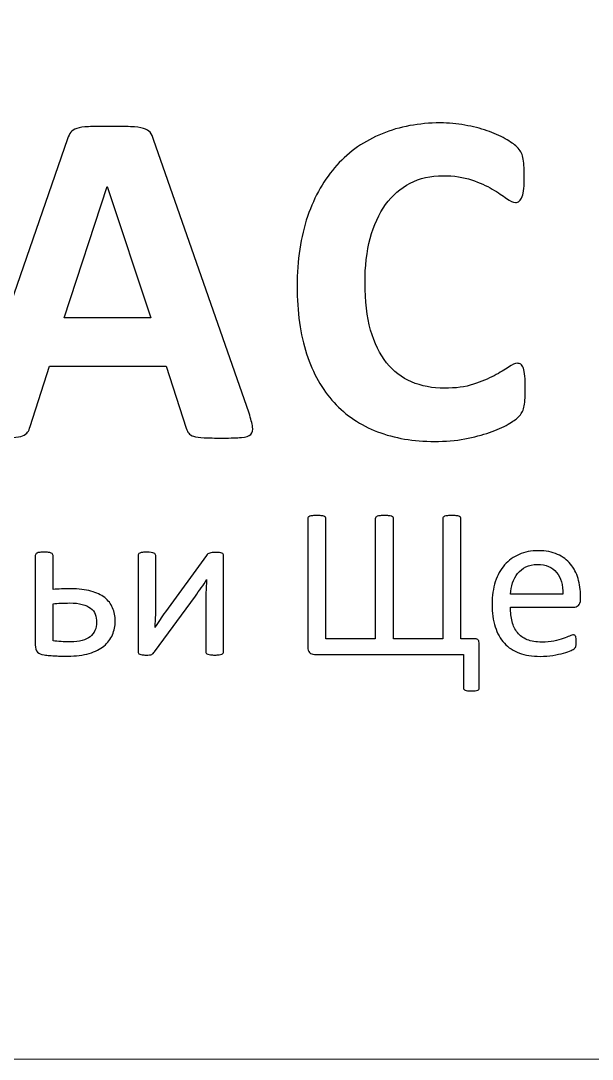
# Model space of a CAD drawing. Header units: millimetres. Extents: x -40 to 40, y -50 to 50.
# Drawn here: x -18.4 to 1.5, y -50 to -13.84 of the extents above; entities that cross this region are included whole.
import ezdxf

# ---------------------------------------------------------------- set-up
doc = ezdxf.new("R2010")
doc.units = ezdxf.units.MM
doc.header["$MEASUREMENT"] = 0
doc.layers.add('layer 1', color=7, linetype='Continuous')

msp = doc.modelspace()

# ---------------------------------------------------------------- linework, layer by layer
at = {"layer": 'layer 1', "color": 7, "lineweight": 5}
msp.add_open_spline([(-32.9186, 50), (-32.9186, 50), (32.9186, 50), (32.9186, 50), (32.9186, 50), (37.025, 50), (40.3846, 46.6404), (40.3846, 42.5339), (40.3846, 42.5339), (40.3846, 42.5339), (40.3846, -42.5339), (40.3846, -42.5339), (40.3846, -42.5339), (40.3846, -46.6404), (37.025, -50), (32.9186, -50), (32.9186, -50), (32.9186, -50), (-32.9186, -50), (-32.9186, -50), (-32.9186, -50), (-37.025, -50), (-40.3846, -46.6404), (-40.3846, -42.5339), (-40.3846, -42.5339), (-40.3846, -42.5339), (-40.3846, 42.5339), (-40.3846, 42.5339), (-40.3846, 42.5339), (-40.3846, 46.6404), (-37.025, 50), (-32.9186, 50)], degree=3, knots=[0, 0, 0, 0, 0.125, 0.125, 0.125, 0.125, 0.25, 0.25, 0.25, 0.25, 0.375, 0.375, 0.375, 0.375, 0.5, 0.5, 0.5, 0.5, 0.625, 0.625, 0.625, 0.625, 0.75, 0.75, 0.75, 0.75, 0.875, 0.875, 0.875, 0.875, 1, 1, 1, 1], dxfattribs=at)
at = {"layer": 'layer 1', "color": 19}
for points, knots in [([(-10.4526, -27.507), (-10.3874, -27.7055), (-10.3449, -27.8642), (-10.3279, -27.9805), (-10.3279, -27.9805), (-10.3109, -28.0967), (-10.3336, -28.1846), (-10.3931, -28.2442), (-10.3931, -28.2442), (-10.4555, -28.3008), (-10.5632, -28.3377), (-10.7191, -28.3519), (-10.7191, -28.3519), (-10.8722, -28.366), (-11.0877, -28.3717), (-11.357, -28.3717), (-11.357, -28.3717), (-11.6405, -28.3717), (-11.8616, -28.3689), (-12.0176, -28.3604), (-12.0176, -28.3604), (-12.1763, -28.3519), (-12.2954, -28.3348), (-12.3805, -28.3094), (-12.3805, -28.3094), (-12.4627, -28.2838), (-12.5194, -28.2498), (-12.5534, -28.2045), (-12.5534, -28.2045), (-12.5874, -28.1619), (-12.6158, -28.1024), (-12.6356, -28.0315), (-12.6356, -28.0315), (-12.6356, -28.0315), (-13.3415, -25.8712), (-13.3415, -25.8712), (-13.3415, -25.8712), (-13.3415, -25.8712), (-17.3956, -25.8712), (-17.3956, -25.8712), (-17.3956, -25.8712), (-17.3956, -25.8712), (-18.0732, -27.972), (-18.0732, -27.972), (-18.0732, -27.972), (-18.0959, -28.0513), (-18.1242, -28.1166), (-18.1611, -28.1676), (-18.1611, -28.1676), (-18.1951, -28.2215), (-18.2546, -28.2611), (-18.334, -28.2923), (-18.334, -28.2923), (-18.4134, -28.3235), (-18.5268, -28.3434), (-18.6742, -28.3547), (-18.6742, -28.3547), (-18.8216, -28.366), (-19.0144, -28.3717), (-19.2526, -28.3717), (-19.2526, -28.3717), (-19.5077, -28.3717), (-19.7062, -28.3632), (-19.8508, -28.3462), (-19.8508, -28.3462), (-19.9953, -28.3292), (-20.0946, -28.2895), (-20.1484, -28.2271), (-20.1484, -28.2271), (-20.2051, -28.1619), (-20.225, -28.0712), (-20.208, -27.955), (-20.208, -27.955), (-20.1909, -27.8387), (-20.1484, -27.6856), (-20.0832, -27.49), (-20.0832, -27.49), (-20.0832, -27.49), (-16.7719, -17.9502), (-16.7719, -17.9502), (-16.7719, -17.9502), (-16.7407, -17.8566), (-16.701, -17.7801), (-16.6557, -17.7234), (-16.6557, -17.7234), (-16.6131, -17.6638), (-16.5423, -17.6213), (-16.4459, -17.5901), (-16.4459, -17.5901), (-16.3467, -17.5589), (-16.2134, -17.5391), (-16.0405, -17.5306), (-16.0405, -17.5306), (-15.8703, -17.5221), (-15.6436, -17.5192), (-15.3601, -17.5192), (-15.3601, -17.5192), (-15.034, -17.5192), (-14.7732, -17.5221), (-14.5804, -17.5306), (-14.5804, -17.5306), (-14.3848, -17.5391), (-14.2345, -17.5589), (-14.1268, -17.5901), (-14.1268, -17.5901), (-14.0191, -17.6213), (-13.9425, -17.6667), (-13.8944, -17.7262), (-13.8944, -17.7262), (-13.849, -17.7886), (-13.8065, -17.8708), (-13.7753, -17.9757), (-13.7753, -17.9757), (-13.7753, -17.9757), (-10.4526, -27.507), (-10.4526, -27.507)], [0, 0, 0, 0, 0.0344828, 0.0344828, 0.0344828, 0.0344828, 0.0689655, 0.0689655, 0.0689655, 0.0689655, 0.1034483, 0.1034483, 0.1034483, 0.1034483, 0.137931, 0.137931, 0.137931, 0.137931, 0.1724138, 0.1724138, 0.1724138, 0.1724138, 0.2068966, 0.2068966, 0.2068966, 0.2068966, 0.2413793, 0.2413793, 0.2413793, 0.2413793, 0.2758621, 0.2758621, 0.2758621, 0.2758621, 0.3103448, 0.3103448, 0.3103448, 0.3103448, 0.3448276, 0.3448276, 0.3448276, 0.3448276, 0.3793103, 0.3793103, 0.3793103, 0.3793103, 0.4137931, 0.4137931, 0.4137931, 0.4137931, 0.4482759, 0.4482759, 0.4482759, 0.4482759, 0.4827586, 0.4827586, 0.4827586, 0.4827586, 0.5172414, 0.5172414, 0.5172414, 0.5172414, 0.5517241, 0.5517241, 0.5517241, 0.5517241, 0.5862069, 0.5862069, 0.5862069, 0.5862069, 0.6206897, 0.6206897, 0.6206897, 0.6206897, 0.6551724, 0.6551724, 0.6551724, 0.6551724, 0.6896552, 0.6896552, 0.6896552, 0.6896552, 0.7241379, 0.7241379, 0.7241379, 0.7241379, 0.7586207, 0.7586207, 0.7586207, 0.7586207, 0.7931034, 0.7931034, 0.7931034, 0.7931034, 0.8275862, 0.8275862, 0.8275862, 0.8275862, 0.862069, 0.862069, 0.862069, 0.862069, 0.8965517, 0.8965517, 0.8965517, 0.8965517, 0.9310345, 0.9310345, 0.9310345, 0.9310345, 0.9655172, 0.9655172, 0.9655172, 0.9655172, 1, 1, 1, 1]), ([(-0.8353, -26.6962), (-0.8353, -26.8351), (-0.8382, -26.9542), (-0.8467, -27.0506), (-0.8467, -27.0506), (-0.8552, -27.147), (-0.8694, -27.232), (-0.8864, -27.3001), (-0.8864, -27.3001), (-0.9005, -27.3709), (-0.9232, -27.4305), (-0.9516, -27.4815), (-0.9516, -27.4815), (-0.9799, -27.5297), (-1.0224, -27.5864), (-1.0848, -27.6488), (-1.0848, -27.6488), (-1.1444, -27.7112), (-1.2634, -27.7934), (-1.4364, -27.8926), (-1.4364, -27.8926), (-1.6121, -27.989), (-1.8248, -28.0854), (-2.0771, -28.1761), (-2.0771, -28.1761), (-2.3294, -28.264), (-2.6157, -28.3406), (-2.9389, -28.4001), (-2.9389, -28.4001), (-3.2621, -28.4596), (-3.6137, -28.4908), (-3.9907, -28.4908), (-3.9907, -28.4908), (-4.725, -28.4908), (-5.3884, -28.3774), (-5.9809, -28.1506), (-5.9809, -28.1506), (-6.5734, -27.9238), (-7.0781, -27.5836), (-7.492, -27.1328), (-7.492, -27.1328), (-7.9087, -26.6821), (-8.2263, -26.1207), (-8.4474, -25.4431), (-8.4474, -25.4431), (-8.6685, -24.7684), (-8.7791, -23.9831), (-8.7791, -23.0872), (-8.7791, -23.0872), (-8.7791, -22.1744), (-8.6572, -21.3636), (-8.4134, -20.6548), (-8.4134, -20.6548), (-8.1695, -19.946), (-7.8293, -19.3507), (-7.3927, -18.8687), (-7.3927, -18.8687), (-6.9562, -18.3868), (-6.4317, -18.0239), (-5.8193, -17.7744), (-5.8193, -17.7744), (-5.2098, -17.5249), (-4.5351, -17.4002), (-3.798, -17.4002), (-3.798, -17.4002), (-3.5002, -17.4002), (-3.2139, -17.4257), (-2.9361, -17.4767), (-2.9361, -17.4767), (-2.6583, -17.5249), (-2.4031, -17.5901), (-2.1678, -17.6724), (-2.1678, -17.6724), (-1.9325, -17.7517), (-1.7227, -17.8453), (-1.5328, -17.9502), (-1.5328, -17.9502), (-1.3457, -18.0579), (-1.2124, -18.1486), (-1.1387, -18.2223), (-1.1387, -18.2223), (-1.065, -18.2989), (-1.0139, -18.3613), (-0.9856, -18.4094), (-0.9856, -18.4094), (-0.9573, -18.4605), (-0.9346, -18.5229), (-0.9204, -18.5994), (-0.9204, -18.5994), (-0.9034, -18.6788), (-0.8892, -18.7695), (-0.8807, -18.8744), (-0.8807, -18.8744), (-0.8722, -18.9793), (-0.8694, -19.1069), (-0.8694, -19.2628), (-0.8694, -19.2628), (-0.8694, -19.4272), (-0.875, -19.569), (-0.8864, -19.6852), (-0.8864, -19.6852), (-0.8977, -19.8015), (-0.9175, -19.895), (-0.9431, -19.9659), (-0.9431, -19.9659), (-0.9714, -20.0367), (-1.0054, -20.0906), (-1.0423, -20.1218), (-1.0423, -20.1218), (-1.082, -20.1558), (-1.1273, -20.1728), (-1.1756, -20.1728), (-1.1756, -20.1728), (-1.2578, -20.1728), (-1.3627, -20.1246), (-1.4902, -20.0282), (-1.4902, -20.0282), (-1.6178, -19.9318), (-1.7822, -19.8241), (-1.9835, -19.7051), (-1.9835, -19.7051), (-2.1848, -19.586), (-2.4258, -19.4782), (-2.7065, -19.3819), (-2.7065, -19.3819), (-2.9843, -19.2855), (-3.316, -19.2373), (-3.7044, -19.2373), (-3.7044, -19.2373), (-4.1296, -19.2373), (-4.5095, -19.3252), (-4.8441, -19.4981), (-4.8441, -19.4981), (-5.1786, -19.6739), (-5.4621, -19.9205), (-5.6974, -20.2437), (-5.6974, -20.2437), (-5.9327, -20.5697), (-6.1113, -20.961), (-6.2332, -21.4202), (-6.2332, -21.4202), (-6.3551, -21.8767), (-6.4147, -22.3955), (-6.4147, -22.971), (-6.4147, -22.971), (-6.4147, -23.6004), (-6.3495, -24.1475), (-6.2191, -24.6096), (-6.2191, -24.6096), (-6.0886, -25.0689), (-5.9044, -25.4516), (-5.6634, -25.7493), (-5.6634, -25.7493), (-5.4253, -26.047), (-5.1332, -26.271), (-4.793, -26.4155), (-4.793, -26.4155), (-4.4528, -26.563), (-4.0701, -26.6367), (-3.6448, -26.6367), (-3.6448, -26.6367), (-3.2593, -26.6367), (-2.9247, -26.5913), (-2.6412, -26.5006), (-2.6412, -26.5006), (-2.3606, -26.4099), (-2.1196, -26.3078), (-1.9183, -26.2001), (-1.9183, -26.2001), (-1.7142, -26.0895), (-1.5498, -25.9903), (-1.4194, -25.9024), (-1.4194, -25.9024), (-1.2889, -25.8145), (-1.1897, -25.7692), (-1.116, -25.7692), (-1.116, -25.7692), (-1.0622, -25.7692), (-1.0168, -25.7805), (-0.9856, -25.8032), (-0.9856, -25.8032), (-0.9516, -25.8259), (-0.9232, -25.8684), (-0.9005, -25.9364), (-0.9005, -25.9364), (-0.8807, -26.0017), (-0.8637, -26.0952), (-0.8524, -26.2143), (-0.8524, -26.2143), (-0.841, -26.3362), (-0.8353, -26.4949), (-0.8353, -26.6962)], [0, 0, 0, 0, 0.0208333, 0.0208333, 0.0208333, 0.0208333, 0.0416667, 0.0416667, 0.0416667, 0.0416667, 0.0625, 0.0625, 0.0625, 0.0625, 0.0833333, 0.0833333, 0.0833333, 0.0833333, 0.1041667, 0.1041667, 0.1041667, 0.1041667, 0.125, 0.125, 0.125, 0.125, 0.1458333, 0.1458333, 0.1458333, 0.1458333, 0.1666667, 0.1666667, 0.1666667, 0.1666667, 0.1875, 0.1875, 0.1875, 0.1875, 0.2083333, 0.2083333, 0.2083333, 0.2083333, 0.2291667, 0.2291667, 0.2291667, 0.2291667, 0.25, 0.25, 0.25, 0.25, 0.2708333, 0.2708333, 0.2708333, 0.2708333, 0.2916667, 0.2916667, 0.2916667, 0.2916667, 0.3125, 0.3125, 0.3125, 0.3125, 0.3333333, 0.3333333, 0.3333333, 0.3333333, 0.3541667, 0.3541667, 0.3541667, 0.3541667, 0.375, 0.375, 0.375, 0.375, 0.3958333, 0.3958333, 0.3958333, 0.3958333, 0.4166667, 0.4166667, 0.4166667, 0.4166667, 0.4375, 0.4375, 0.4375, 0.4375, 0.4583333, 0.4583333, 0.4583333, 0.4583333, 0.4791667, 0.4791667, 0.4791667, 0.4791667, 0.5, 0.5, 0.5, 0.5, 0.5208333, 0.5208333, 0.5208333, 0.5208333, 0.5416667, 0.5416667, 0.5416667, 0.5416667, 0.5625, 0.5625, 0.5625, 0.5625, 0.5833333, 0.5833333, 0.5833333, 0.5833333, 0.6041667, 0.6041667, 0.6041667, 0.6041667, 0.625, 0.625, 0.625, 0.625, 0.6458333, 0.6458333, 0.6458333, 0.6458333, 0.6666667, 0.6666667, 0.6666667, 0.6666667, 0.6875, 0.6875, 0.6875, 0.6875, 0.7083333, 0.7083333, 0.7083333, 0.7083333, 0.7291667, 0.7291667, 0.7291667, 0.7291667, 0.75, 0.75, 0.75, 0.75, 0.7708333, 0.7708333, 0.7708333, 0.7708333, 0.7916667, 0.7916667, 0.7916667, 0.7916667, 0.8125, 0.8125, 0.8125, 0.8125, 0.8333333, 0.8333333, 0.8333333, 0.8333333, 0.8541667, 0.8541667, 0.8541667, 0.8541667, 0.875, 0.875, 0.875, 0.875, 0.8958333, 0.8958333, 0.8958333, 0.8958333, 0.9166667, 0.9166667, 0.9166667, 0.9166667, 0.9375, 0.9375, 0.9375, 0.9375, 0.9583333, 0.9583333, 0.9583333, 0.9583333, 0.9791667, 0.9791667, 0.9791667, 0.9791667, 1, 1, 1, 1]), ([(-15.3856, -19.6143), (-15.3856, -19.6143), (-15.3941, -19.6143), (-15.3941, -19.6143), (-15.3941, -19.6143), (-15.3941, -19.6143), (-16.891, -24.1872), (-16.891, -24.1872), (-16.891, -24.1872), (-16.891, -24.1872), (-13.8745, -24.1872), (-13.8745, -24.1872), (-13.8745, -24.1872), (-13.8745, -24.1872), (-15.3856, -19.6143), (-15.3856, -19.6143)], [0, 0, 0, 0, 0.25, 0.25, 0.25, 0.25, 0.5, 0.5, 0.5, 0.5, 0.75, 0.75, 0.75, 0.75, 1, 1, 1, 1]), ([(-2.4382, -37.0721), (-2.4382, -37.0924), (-2.442, -37.1089), (-2.4496, -37.1229), (-2.4496, -37.1229), (-2.4572, -37.1356), (-2.4712, -37.147), (-2.4915, -37.1546), (-2.4915, -37.1546), (-2.5131, -37.1609), (-2.541, -37.1673), (-2.5766, -37.1711), (-2.5766, -37.1711), (-2.6134, -37.1749), (-2.6591, -37.1762), (-2.7162, -37.1762), (-2.7162, -37.1762), (-2.7682, -37.1762), (-2.8114, -37.1736), (-2.8456, -37.1686), (-2.8456, -37.1686), (-2.8799, -37.1635), (-2.9078, -37.1571), (-2.9294, -37.1508), (-2.9294, -37.1508), (-2.9497, -37.1432), (-2.9649, -37.133), (-2.9738, -37.1203), (-2.9738, -37.1203), (-2.9827, -37.1076), (-2.9865, -37.0924), (-2.9865, -37.0721), (-2.9865, -37.0721), (-2.9865, -37.0721), (-2.9865, -35.9043), (-2.9865, -35.9043), (-2.9865, -35.9043), (-2.9865, -35.9043), (-8.178, -35.9043), (-8.178, -35.9043), (-8.178, -35.9043), (-8.2453, -35.9043), (-8.2999, -35.8827), (-8.3443, -35.8396), (-8.3443, -35.8396), (-8.3874, -35.7964), (-8.409, -35.7304), (-8.409, -35.6441), (-8.409, -35.6441), (-8.409, -35.6441), (-8.409, -31.18), (-8.409, -31.18), (-8.409, -31.18), (-8.409, -31.1622), (-8.4039, -31.147), (-8.3925, -31.1317), (-8.3925, -31.1317), (-8.3811, -31.1165), (-8.3633, -31.1051), (-8.3405, -31.0962), (-8.3405, -31.0962), (-8.3164, -31.0873), (-8.2846, -31.0809), (-8.244, -31.0759), (-8.244, -31.0759), (-8.2022, -31.0708), (-8.1526, -31.0682), (-8.093, -31.0682), (-8.093, -31.0682), (-8.0308, -31.0682), (-7.98, -31.0708), (-7.9406, -31.0759), (-7.9406, -31.0759), (-7.9013, -31.0809), (-7.8683, -31.0873), (-7.8442, -31.0962), (-7.8442, -31.0962), (-7.8188, -31.1051), (-7.8023, -31.1165), (-7.7922, -31.1317), (-7.7922, -31.1317), (-7.782, -31.147), (-7.7769, -31.1622), (-7.7769, -31.18), (-7.7769, -31.18), (-7.7769, -31.18), (-7.7769, -35.3636), (-7.7769, -35.3636), (-7.7769, -35.3636), (-7.7769, -35.3636), (-6.0557, -35.3636), (-6.0557, -35.3636), (-6.0557, -35.3636), (-6.0557, -35.3636), (-6.0557, -31.18), (-6.0557, -31.18), (-6.0557, -31.18), (-6.0557, -31.1622), (-6.0506, -31.147), (-6.0392, -31.1317), (-6.0392, -31.1317), (-6.0278, -31.1165), (-6.01, -31.1051), (-5.9872, -31.0962), (-5.9872, -31.0962), (-5.9631, -31.0873), (-5.9313, -31.0809), (-5.8907, -31.0759), (-5.8907, -31.0759), (-5.8488, -31.0708), (-5.7993, -31.0682), (-5.7396, -31.0682), (-5.7396, -31.0682), (-5.68, -31.0682), (-5.6305, -31.0708), (-5.5912, -31.0759), (-5.5912, -31.0759), (-5.5518, -31.0809), (-5.5188, -31.0873), (-5.4947, -31.0962), (-5.4947, -31.0962), (-5.4693, -31.1051), (-5.4515, -31.1165), (-5.4401, -31.1317), (-5.4401, -31.1317), (-5.4287, -31.147), (-5.4236, -31.1622), (-5.4236, -31.18), (-5.4236, -31.18), (-5.4236, -31.18), (-5.4236, -35.3636), (-5.4236, -35.3636), (-5.4236, -35.3636), (-5.4236, -35.3636), (-3.71, -35.3636), (-3.71, -35.3636), (-3.71, -35.3636), (-3.71, -35.3636), (-3.71, -31.18), (-3.71, -31.18), (-3.71, -31.18), (-3.71, -31.1622), (-3.705, -31.147), (-3.6948, -31.1317), (-3.6948, -31.1317), (-3.6846, -31.1165), (-3.6681, -31.1051), (-3.6428, -31.0962), (-3.6428, -31.0962), (-3.6186, -31.0873), (-3.5856, -31.0809), (-3.545, -31.0759), (-3.545, -31.0759), (-3.5031, -31.0708), (-3.4536, -31.0682), (-3.394, -31.0682), (-3.394, -31.0682), (-3.3343, -31.0682), (-3.2848, -31.0708), (-3.2429, -31.0759), (-3.2429, -31.0759), (-3.2023, -31.0809), (-3.1706, -31.0873), (-3.1464, -31.0962), (-3.1464, -31.0962), (-3.1236, -31.1051), (-3.1058, -31.1165), (-3.0944, -31.1317), (-3.0944, -31.1317), (-3.083, -31.147), (-3.0779, -31.1622), (-3.0779, -31.18), (-3.0779, -31.18), (-3.0779, -31.18), (-3.0779, -35.3636), (-3.0779, -35.3636), (-3.0779, -35.3636), (-3.0779, -35.3636), (-2.5842, -35.3636), (-2.5842, -35.3636), (-2.5842, -35.3636), (-2.5321, -35.3636), (-2.4941, -35.3776), (-2.4725, -35.4042), (-2.4725, -35.4042), (-2.4496, -35.4321), (-2.4382, -35.4778), (-2.4382, -35.5413), (-2.4382, -35.5413), (-2.4382, -35.5413), (-2.4382, -37.0721), (-2.4382, -37.0721)], [0, 0, 0, 0, 0.0208333, 0.0208333, 0.0208333, 0.0208333, 0.0416667, 0.0416667, 0.0416667, 0.0416667, 0.0625, 0.0625, 0.0625, 0.0625, 0.0833333, 0.0833333, 0.0833333, 0.0833333, 0.1041667, 0.1041667, 0.1041667, 0.1041667, 0.125, 0.125, 0.125, 0.125, 0.1458333, 0.1458333, 0.1458333, 0.1458333, 0.1666667, 0.1666667, 0.1666667, 0.1666667, 0.1875, 0.1875, 0.1875, 0.1875, 0.2083333, 0.2083333, 0.2083333, 0.2083333, 0.2291667, 0.2291667, 0.2291667, 0.2291667, 0.25, 0.25, 0.25, 0.25, 0.2708333, 0.2708333, 0.2708333, 0.2708333, 0.2916667, 0.2916667, 0.2916667, 0.2916667, 0.3125, 0.3125, 0.3125, 0.3125, 0.3333333, 0.3333333, 0.3333333, 0.3333333, 0.3541667, 0.3541667, 0.3541667, 0.3541667, 0.375, 0.375, 0.375, 0.375, 0.3958333, 0.3958333, 0.3958333, 0.3958333, 0.4166667, 0.4166667, 0.4166667, 0.4166667, 0.4375, 0.4375, 0.4375, 0.4375, 0.4583333, 0.4583333, 0.4583333, 0.4583333, 0.4791667, 0.4791667, 0.4791667, 0.4791667, 0.5, 0.5, 0.5, 0.5, 0.5208333, 0.5208333, 0.5208333, 0.5208333, 0.5416667, 0.5416667, 0.5416667, 0.5416667, 0.5625, 0.5625, 0.5625, 0.5625, 0.5833333, 0.5833333, 0.5833333, 0.5833333, 0.6041667, 0.6041667, 0.6041667, 0.6041667, 0.625, 0.625, 0.625, 0.625, 0.6458333, 0.6458333, 0.6458333, 0.6458333, 0.6666667, 0.6666667, 0.6666667, 0.6666667, 0.6875, 0.6875, 0.6875, 0.6875, 0.7083333, 0.7083333, 0.7083333, 0.7083333, 0.7291667, 0.7291667, 0.7291667, 0.7291667, 0.75, 0.75, 0.75, 0.75, 0.7708333, 0.7708333, 0.7708333, 0.7708333, 0.7916667, 0.7916667, 0.7916667, 0.7916667, 0.8125, 0.8125, 0.8125, 0.8125, 0.8333333, 0.8333333, 0.8333333, 0.8333333, 0.8541667, 0.8541667, 0.8541667, 0.8541667, 0.875, 0.875, 0.875, 0.875, 0.8958333, 0.8958333, 0.8958333, 0.8958333, 0.9166667, 0.9166667, 0.9166667, 0.9166667, 0.9375, 0.9375, 0.9375, 0.9375, 0.9583333, 0.9583333, 0.9583333, 0.9583333, 0.9791667, 0.9791667, 0.9791667, 0.9791667, 1, 1, 1, 1]), ([(-15.1123, -34.7455), (-15.1123, -34.9168), (-15.144, -35.0767), (-15.2075, -35.2253), (-15.2075, -35.2253), (-15.271, -35.3737), (-15.3687, -35.5032), (-15.5032, -35.6124), (-15.5032, -35.6124), (-15.6365, -35.7216), (-15.8079, -35.8079), (-16.016, -35.87), (-16.016, -35.87), (-16.2255, -35.9335), (-16.4743, -35.9653), (-16.7649, -35.9653), (-16.7649, -35.9653), (-16.8309, -35.9653), (-16.9007, -35.9653), (-16.9731, -35.964), (-16.9731, -35.964), (-17.0455, -35.9627), (-17.1153, -35.9602), (-17.1851, -35.9564), (-17.1851, -35.9564), (-17.2549, -35.9526), (-17.3221, -35.9475), (-17.3894, -35.9424), (-17.3894, -35.9424), (-17.4567, -35.9386), (-17.5227, -35.9323), (-17.5875, -35.9246), (-17.5875, -35.9246), (-17.6915, -35.9119), (-17.7677, -35.8789), (-17.8172, -35.8244), (-17.8172, -35.8244), (-17.8667, -35.7698), (-17.8921, -35.686), (-17.8921, -35.5743), (-17.8921, -35.5743), (-17.8921, -35.5743), (-17.8921, -32.4632), (-17.8921, -32.4632), (-17.8921, -32.4632), (-17.8921, -32.4429), (-17.8883, -32.4264), (-17.8794, -32.4125), (-17.8794, -32.4125), (-17.8705, -32.3998), (-17.854, -32.3871), (-17.8299, -32.3756), (-17.8299, -32.3756), (-17.807, -32.3642), (-17.7753, -32.3566), (-17.7347, -32.3528), (-17.7347, -32.3528), (-17.6953, -32.349), (-17.6458, -32.3477), (-17.5849, -32.3477), (-17.5849, -32.3477), (-17.5253, -32.3477), (-17.4758, -32.349), (-17.4364, -32.3528), (-17.4364, -32.3528), (-17.3958, -32.3566), (-17.364, -32.3642), (-17.3412, -32.3756), (-17.3412, -32.3756), (-17.3171, -32.3871), (-17.3006, -32.3998), (-17.2904, -32.4125), (-17.2904, -32.4125), (-17.2803, -32.4264), (-17.2752, -32.4429), (-17.2752, -32.4632), (-17.2752, -32.4632), (-17.2752, -32.4632), (-17.2752, -33.6424), (-17.2752, -33.6424), (-17.2752, -33.6424), (-17.1838, -33.6348), (-17.0848, -33.6284), (-16.9782, -33.6246), (-16.9782, -33.6246), (-16.8715, -33.6208), (-16.7624, -33.6195), (-16.6507, -33.6195), (-16.6507, -33.6195), (-16.3803, -33.6195), (-16.1481, -33.6462), (-15.9538, -33.6995), (-15.9538, -33.6995), (-15.7597, -33.7528), (-15.601, -33.829), (-15.4766, -33.928), (-15.4766, -33.928), (-15.3522, -34.027), (-15.2608, -34.1451), (-15.2011, -34.2834), (-15.2011, -34.2834), (-15.1415, -34.4205), (-15.1123, -34.5754), (-15.1123, -34.7455)], [0, 0, 0, 0, 0.0384615, 0.0384615, 0.0384615, 0.0384615, 0.0769231, 0.0769231, 0.0769231, 0.0769231, 0.1153846, 0.1153846, 0.1153846, 0.1153846, 0.1538462, 0.1538462, 0.1538462, 0.1538462, 0.1923077, 0.1923077, 0.1923077, 0.1923077, 0.2307692, 0.2307692, 0.2307692, 0.2307692, 0.2692308, 0.2692308, 0.2692308, 0.2692308, 0.3076923, 0.3076923, 0.3076923, 0.3076923, 0.3461538, 0.3461538, 0.3461538, 0.3461538, 0.3846154, 0.3846154, 0.3846154, 0.3846154, 0.4230769, 0.4230769, 0.4230769, 0.4230769, 0.4615385, 0.4615385, 0.4615385, 0.4615385, 0.5, 0.5, 0.5, 0.5, 0.5384615, 0.5384615, 0.5384615, 0.5384615, 0.5769231, 0.5769231, 0.5769231, 0.5769231, 0.6153846, 0.6153846, 0.6153846, 0.6153846, 0.6538462, 0.6538462, 0.6538462, 0.6538462, 0.6923077, 0.6923077, 0.6923077, 0.6923077, 0.7307692, 0.7307692, 0.7307692, 0.7307692, 0.7692308, 0.7692308, 0.7692308, 0.7692308, 0.8076923, 0.8076923, 0.8076923, 0.8076923, 0.8461538, 0.8461538, 0.8461538, 0.8461538, 0.8846154, 0.8846154, 0.8846154, 0.8846154, 0.9230769, 0.9230769, 0.9230769, 0.9230769, 0.9615385, 0.9615385, 0.9615385, 0.9615385, 1, 1, 1, 1]), ([(-11.3374, -35.8155), (-11.3374, -35.8332), (-11.3424, -35.8497), (-11.3526, -35.8637), (-11.3526, -35.8637), (-11.3628, -35.8789), (-11.378, -35.8904), (-11.4008, -35.8992), (-11.4008, -35.8992), (-11.4224, -35.9081), (-11.4541, -35.9145), (-11.4935, -35.9196), (-11.4935, -35.9196), (-11.5328, -35.9246), (-11.5823, -35.9272), (-11.642, -35.9272), (-11.642, -35.9272), (-11.7016, -35.9272), (-11.7512, -35.9246), (-11.7905, -35.9196), (-11.7905, -35.9196), (-11.8299, -35.9145), (-11.8629, -35.9081), (-11.887, -35.8992), (-11.887, -35.8992), (-11.9124, -35.8904), (-11.9289, -35.8789), (-11.939, -35.8637), (-11.939, -35.8637), (-11.9492, -35.8485), (-11.9542, -35.8332), (-11.9542, -35.8155), (-11.9542, -35.8155), (-11.9542, -35.8155), (-11.9542, -33.8887), (-11.9542, -33.8887), (-11.9542, -33.8887), (-11.9542, -33.7909), (-11.9517, -33.6932), (-11.9466, -33.5916), (-11.9466, -33.5916), (-11.9415, -33.4914), (-11.9352, -33.3936), (-11.9276, -33.2959), (-11.9276, -33.2959), (-11.9847, -33.3962), (-12.0482, -33.4926), (-12.1154, -33.5891), (-12.1154, -33.5891), (-12.184, -33.6843), (-12.2525, -33.7795), (-12.3211, -33.8734), (-12.3211, -33.8734), (-12.3211, -33.8734), (-13.7389, -35.8155), (-13.7389, -35.8155), (-13.7389, -35.8155), (-13.7567, -35.8358), (-13.7719, -35.8523), (-13.7858, -35.8675), (-13.7858, -35.8675), (-13.7998, -35.8827), (-13.8176, -35.8942), (-13.8379, -35.9031), (-13.8379, -35.9031), (-13.8595, -35.9119), (-13.8861, -35.9183), (-13.9191, -35.9221), (-13.9191, -35.9221), (-13.9509, -35.9259), (-13.9915, -35.9272), (-14.0385, -35.9272), (-14.0385, -35.9272), (-14.0931, -35.9272), (-14.1387, -35.9246), (-14.173, -35.9196), (-14.173, -35.9196), (-14.2085, -35.9145), (-14.2365, -35.9081), (-14.2568, -35.8992), (-14.2568, -35.8992), (-14.2783, -35.8904), (-14.2936, -35.8789), (-14.3025, -35.8637), (-14.3025, -35.8637), (-14.3113, -35.8485), (-14.3152, -35.8332), (-14.3152, -35.8155), (-14.3152, -35.8155), (-14.3152, -35.8155), (-14.3152, -32.4594), (-14.3152, -32.4594), (-14.3152, -32.4594), (-14.3152, -32.4417), (-14.3113, -32.4264), (-14.3025, -32.4112), (-14.3025, -32.4112), (-14.2936, -32.3959), (-14.2771, -32.3833), (-14.253, -32.3744), (-14.253, -32.3744), (-14.2301, -32.3642), (-14.1984, -32.3566), (-14.1578, -32.3528), (-14.1578, -32.3528), (-14.1184, -32.349), (-14.0702, -32.3477), (-14.0118, -32.3477), (-14.0118, -32.3477), (-13.8925, -32.3477), (-13.81, -32.3566), (-13.7655, -32.3756), (-13.7655, -32.3756), (-13.7211, -32.3947), (-13.6983, -32.4226), (-13.6983, -32.4594), (-13.6983, -32.4594), (-13.6983, -32.4594), (-13.6983, -34.3977), (-13.6983, -34.3977), (-13.6983, -34.3977), (-13.6983, -34.4941), (-13.7008, -34.5906), (-13.7059, -34.6858), (-13.7059, -34.6858), (-13.711, -34.7823), (-13.7173, -34.8762), (-13.7249, -34.9714), (-13.7249, -34.9714), (-13.6678, -34.8762), (-13.6095, -34.7848), (-13.5511, -34.6934), (-13.5511, -34.6934), (-13.4939, -34.6033), (-13.4304, -34.5144), (-13.3644, -34.4281), (-13.3644, -34.4281), (-13.3644, -34.4281), (-11.9276, -32.4594), (-11.9276, -32.4594), (-11.9276, -32.4594), (-11.9136, -32.4391), (-11.8984, -32.4226), (-11.8819, -32.4086), (-11.8819, -32.4086), (-11.8654, -32.3947), (-11.8464, -32.3833), (-11.8223, -32.3756), (-11.8223, -32.3756), (-11.7994, -32.3667), (-11.7715, -32.3617), (-11.7385, -32.3579), (-11.7385, -32.3579), (-11.7067, -32.3541), (-11.6648, -32.3515), (-11.6128, -32.3515), (-11.6128, -32.3515), (-11.5607, -32.3515), (-11.5163, -32.3541), (-11.4808, -32.3579), (-11.4808, -32.3579), (-11.444, -32.3617), (-11.4161, -32.368), (-11.3945, -32.3782), (-11.3945, -32.3782), (-11.3742, -32.3883), (-11.3589, -32.3998), (-11.3501, -32.415), (-11.3501, -32.415), (-11.3412, -32.4302), (-11.3374, -32.4467), (-11.3374, -32.467), (-11.3374, -32.467), (-11.3374, -32.467), (-11.3374, -35.8155), (-11.3374, -35.8155)], [0, 0, 0, 0, 0.0227273, 0.0227273, 0.0227273, 0.0227273, 0.0454545, 0.0454545, 0.0454545, 0.0454545, 0.0681818, 0.0681818, 0.0681818, 0.0681818, 0.0909091, 0.0909091, 0.0909091, 0.0909091, 0.1136364, 0.1136364, 0.1136364, 0.1136364, 0.1363636, 0.1363636, 0.1363636, 0.1363636, 0.1590909, 0.1590909, 0.1590909, 0.1590909, 0.1818182, 0.1818182, 0.1818182, 0.1818182, 0.2045455, 0.2045455, 0.2045455, 0.2045455, 0.2272727, 0.2272727, 0.2272727, 0.2272727, 0.25, 0.25, 0.25, 0.25, 0.2727273, 0.2727273, 0.2727273, 0.2727273, 0.2954545, 0.2954545, 0.2954545, 0.2954545, 0.3181818, 0.3181818, 0.3181818, 0.3181818, 0.3409091, 0.3409091, 0.3409091, 0.3409091, 0.3636364, 0.3636364, 0.3636364, 0.3636364, 0.3863636, 0.3863636, 0.3863636, 0.3863636, 0.4090909, 0.4090909, 0.4090909, 0.4090909, 0.4318182, 0.4318182, 0.4318182, 0.4318182, 0.4545455, 0.4545455, 0.4545455, 0.4545455, 0.4772727, 0.4772727, 0.4772727, 0.4772727, 0.5, 0.5, 0.5, 0.5, 0.5227273, 0.5227273, 0.5227273, 0.5227273, 0.5454545, 0.5454545, 0.5454545, 0.5454545, 0.5681818, 0.5681818, 0.5681818, 0.5681818, 0.5909091, 0.5909091, 0.5909091, 0.5909091, 0.6136364, 0.6136364, 0.6136364, 0.6136364, 0.6363636, 0.6363636, 0.6363636, 0.6363636, 0.6590909, 0.6590909, 0.6590909, 0.6590909, 0.6818182, 0.6818182, 0.6818182, 0.6818182, 0.7045455, 0.7045455, 0.7045455, 0.7045455, 0.7272727, 0.7272727, 0.7272727, 0.7272727, 0.75, 0.75, 0.75, 0.75, 0.7727273, 0.7727273, 0.7727273, 0.7727273, 0.7954545, 0.7954545, 0.7954545, 0.7954545, 0.8181818, 0.8181818, 0.8181818, 0.8181818, 0.8409091, 0.8409091, 0.8409091, 0.8409091, 0.8636364, 0.8636364, 0.8636364, 0.8636364, 0.8863636, 0.8863636, 0.8863636, 0.8863636, 0.9090909, 0.9090909, 0.9090909, 0.9090909, 0.9318182, 0.9318182, 0.9318182, 0.9318182, 0.9545455, 0.9545455, 0.9545455, 0.9545455, 0.9772727, 0.9772727, 0.9772727, 0.9772727, 1, 1, 1, 1]), ([(1.0867, -33.9915), (1.0867, -34.0879), (1.0626, -34.1565), (1.0143, -34.1984), (1.0143, -34.1984), (0.9661, -34.239), (0.9103, -34.2593), (0.8481, -34.2593), (0.8481, -34.2593), (0.8481, -34.2593), (-1.3504, -34.2593), (-1.3504, -34.2593), (-1.3504, -34.2593), (-1.3504, -34.4459), (-1.3313, -34.6134), (-1.2945, -34.762), (-1.2945, -34.762), (-1.2577, -34.9117), (-1.1955, -35.0399), (-1.108, -35.1466), (-1.108, -35.1466), (-1.0216, -35.2532), (-0.9086, -35.3344), (-0.7703, -35.3915), (-0.7703, -35.3915), (-0.6307, -35.4486), (-0.4606, -35.4778), (-0.2601, -35.4778), (-0.2601, -35.4778), (-0.1014, -35.4778), (0.0408, -35.4651), (0.1639, -35.4385), (0.1639, -35.4385), (0.2883, -35.4131), (0.3962, -35.3839), (0.4863, -35.3522), (0.4863, -35.3522), (0.5764, -35.3204), (0.6513, -35.2913), (0.7097, -35.2659), (0.7097, -35.2659), (0.7681, -35.2392), (0.8113, -35.2265), (0.8417, -35.2265), (0.8417, -35.2265), (0.8595, -35.2265), (0.8747, -35.2303), (0.8887, -35.2392), (0.8887, -35.2392), (0.9014, -35.2481), (0.9128, -35.2608), (0.9192, -35.2786), (0.9192, -35.2786), (0.9268, -35.2951), (0.9331, -35.3192), (0.9369, -35.3496), (0.9369, -35.3496), (0.9407, -35.3814), (0.942, -35.4182), (0.942, -35.4626), (0.942, -35.4626), (0.942, -35.4943), (0.9407, -35.5223), (0.9382, -35.5464), (0.9382, -35.5464), (0.9357, -35.5692), (0.9331, -35.5908), (0.9293, -35.6086), (0.9293, -35.6086), (0.9255, -35.6276), (0.9192, -35.6441), (0.9103, -35.6594), (0.9103, -35.6594), (0.9014, -35.6733), (0.8912, -35.6873), (0.8773, -35.7013), (0.8773, -35.7013), (0.8633, -35.7152), (0.8227, -35.7368), (0.7567, -35.7672), (0.7567, -35.7672), (0.6894, -35.799), (0.6031, -35.8282), (0.4965, -35.8586), (0.4965, -35.8586), (0.3899, -35.8878), (0.2667, -35.9145), (0.1271, -35.9373), (0.1271, -35.9373), (-0.0125, -35.9615), (-0.161, -35.9729), (-0.3197, -35.9729), (-0.3197, -35.9729), (-0.5951, -35.9729), (-0.835, -35.9348), (-1.0419, -35.8574), (-1.0419, -35.8574), (-1.2488, -35.7812), (-1.4227, -35.667), (-1.5636, -35.5159), (-1.5636, -35.5159), (-1.7045, -35.3636), (-1.8111, -35.1745), (-1.8822, -34.946), (-1.8822, -34.946), (-1.9546, -34.7188), (-1.9901, -34.4535), (-1.9901, -34.1501), (-1.9901, -34.1501), (-1.9901, -33.8633), (-1.9533, -33.6043), (-1.8784, -33.3746), (-1.8784, -33.3746), (-1.8048, -33.1461), (-1.6969, -32.9507), (-1.5573, -32.7907), (-1.5573, -32.7907), (-1.4176, -32.6308), (-1.2476, -32.5089), (-1.0496, -32.4226), (-1.0496, -32.4226), (-0.8515, -32.3375), (-0.6294, -32.2944), (-0.3844, -32.2944), (-0.3844, -32.2944), (-0.1217, -32.2944), (0.1017, -32.3363), (0.2858, -32.4213), (0.2858, -32.4213), (0.4711, -32.5051), (0.6221, -32.6193), (0.7415, -32.7615), (0.7415, -32.7615), (0.8595, -32.9037), (0.9471, -33.0712), (1.0029, -33.2642), (1.0029, -33.2642), (1.0588, -33.4558), (1.0867, -33.6614), (1.0867, -33.8798), (1.0867, -33.8798), (1.0867, -33.8798), (1.0867, -33.9915), (1.0867, -33.9915)], [0, 0, 0, 0, 0.0277778, 0.0277778, 0.0277778, 0.0277778, 0.0555556, 0.0555556, 0.0555556, 0.0555556, 0.0833333, 0.0833333, 0.0833333, 0.0833333, 0.1111111, 0.1111111, 0.1111111, 0.1111111, 0.1388889, 0.1388889, 0.1388889, 0.1388889, 0.1666667, 0.1666667, 0.1666667, 0.1666667, 0.1944444, 0.1944444, 0.1944444, 0.1944444, 0.2222222, 0.2222222, 0.2222222, 0.2222222, 0.25, 0.25, 0.25, 0.25, 0.2777778, 0.2777778, 0.2777778, 0.2777778, 0.3055556, 0.3055556, 0.3055556, 0.3055556, 0.3333333, 0.3333333, 0.3333333, 0.3333333, 0.3611111, 0.3611111, 0.3611111, 0.3611111, 0.3888889, 0.3888889, 0.3888889, 0.3888889, 0.4166667, 0.4166667, 0.4166667, 0.4166667, 0.4444444, 0.4444444, 0.4444444, 0.4444444, 0.4722222, 0.4722222, 0.4722222, 0.4722222, 0.5, 0.5, 0.5, 0.5, 0.5277778, 0.5277778, 0.5277778, 0.5277778, 0.5555556, 0.5555556, 0.5555556, 0.5555556, 0.5833333, 0.5833333, 0.5833333, 0.5833333, 0.6111111, 0.6111111, 0.6111111, 0.6111111, 0.6388889, 0.6388889, 0.6388889, 0.6388889, 0.6666667, 0.6666667, 0.6666667, 0.6666667, 0.6944444, 0.6944444, 0.6944444, 0.6944444, 0.7222222, 0.7222222, 0.7222222, 0.7222222, 0.75, 0.75, 0.75, 0.75, 0.7777778, 0.7777778, 0.7777778, 0.7777778, 0.8055556, 0.8055556, 0.8055556, 0.8055556, 0.8333333, 0.8333333, 0.8333333, 0.8333333, 0.8611111, 0.8611111, 0.8611111, 0.8611111, 0.8888889, 0.8888889, 0.8888889, 0.8888889, 0.9166667, 0.9166667, 0.9166667, 0.9166667, 0.9444444, 0.9444444, 0.9444444, 0.9444444, 0.9722222, 0.9722222, 0.9722222, 0.9722222, 1, 1, 1, 1]), ([(0.4698, -33.81), (0.4774, -33.4876), (0.4064, -33.2337), (0.2553, -33.0496), (0.2553, -33.0496), (0.1042, -32.8656), (-0.1179, -32.7742), (-0.4136, -32.7742), (-0.4136, -32.7742), (-0.5659, -32.7742), (-0.6992, -32.8021), (-0.8135, -32.8593), (-0.8135, -32.8593), (-0.9277, -32.9164), (-1.0229, -32.9925), (-1.1003, -33.0877), (-1.1003, -33.0877), (-1.1778, -33.1816), (-1.2374, -33.2921), (-1.2793, -33.4165), (-1.2793, -33.4165), (-1.3212, -33.5421), (-1.3453, -33.6729), (-1.3504, -33.81), (-1.3504, -33.81), (-1.3504, -33.81), (0.4698, -33.81), (0.4698, -33.81)], [0, 0, 0, 0, 0.1428571, 0.1428571, 0.1428571, 0.1428571, 0.2857143, 0.2857143, 0.2857143, 0.2857143, 0.4285714, 0.4285714, 0.4285714, 0.4285714, 0.5714286, 0.5714286, 0.5714286, 0.5714286, 0.7142857, 0.7142857, 0.7142857, 0.7142857, 0.8571429, 0.8571429, 0.8571429, 0.8571429, 1, 1, 1, 1]), ([(-15.7597, -34.7874), (-15.7597, -34.6845), (-15.7762, -34.5919), (-15.8079, -34.5081), (-15.8079, -34.5081), (-15.8396, -34.4256), (-15.8929, -34.3545), (-15.9678, -34.2961), (-15.9678, -34.2961), (-16.0414, -34.2377), (-16.1392, -34.192), (-16.2572, -34.1616), (-16.2572, -34.1616), (-16.3765, -34.1298), (-16.5225, -34.1146), (-16.6951, -34.1146), (-16.6951, -34.1146), (-16.7992, -34.1146), (-16.902, -34.1171), (-17.0023, -34.1222), (-17.0023, -34.1222), (-17.1026, -34.1273), (-17.194, -34.1336), (-17.2752, -34.1412), (-17.2752, -34.1412), (-17.2752, -34.1412), (-17.2752, -35.4334), (-17.2752, -35.4334), (-17.2752, -35.4334), (-17.1889, -35.4423), (-17.0962, -35.4512), (-16.996, -35.4588), (-16.996, -35.4588), (-16.8969, -35.4664), (-16.7878, -35.4702), (-16.6659, -35.4702), (-16.6659, -35.4702), (-16.3587, -35.4702), (-16.1316, -35.4093), (-15.983, -35.2887), (-15.983, -35.2887), (-15.8345, -35.1681), (-15.7597, -35.0006), (-15.7597, -34.7874)], [0, 0, 0, 0, 0.0909091, 0.0909091, 0.0909091, 0.0909091, 0.1818182, 0.1818182, 0.1818182, 0.1818182, 0.2727273, 0.2727273, 0.2727273, 0.2727273, 0.3636364, 0.3636364, 0.3636364, 0.3636364, 0.4545455, 0.4545455, 0.4545455, 0.4545455, 0.5454545, 0.5454545, 0.5454545, 0.5454545, 0.6363636, 0.6363636, 0.6363636, 0.6363636, 0.7272727, 0.7272727, 0.7272727, 0.7272727, 0.8181818, 0.8181818, 0.8181818, 0.8181818, 0.9090909, 0.9090909, 0.9090909, 0.9090909, 1, 1, 1, 1])]:
    msp.add_open_spline(points, degree=3, knots=knots, dxfattribs=at)

doc.saveas('drawing.dxf')
